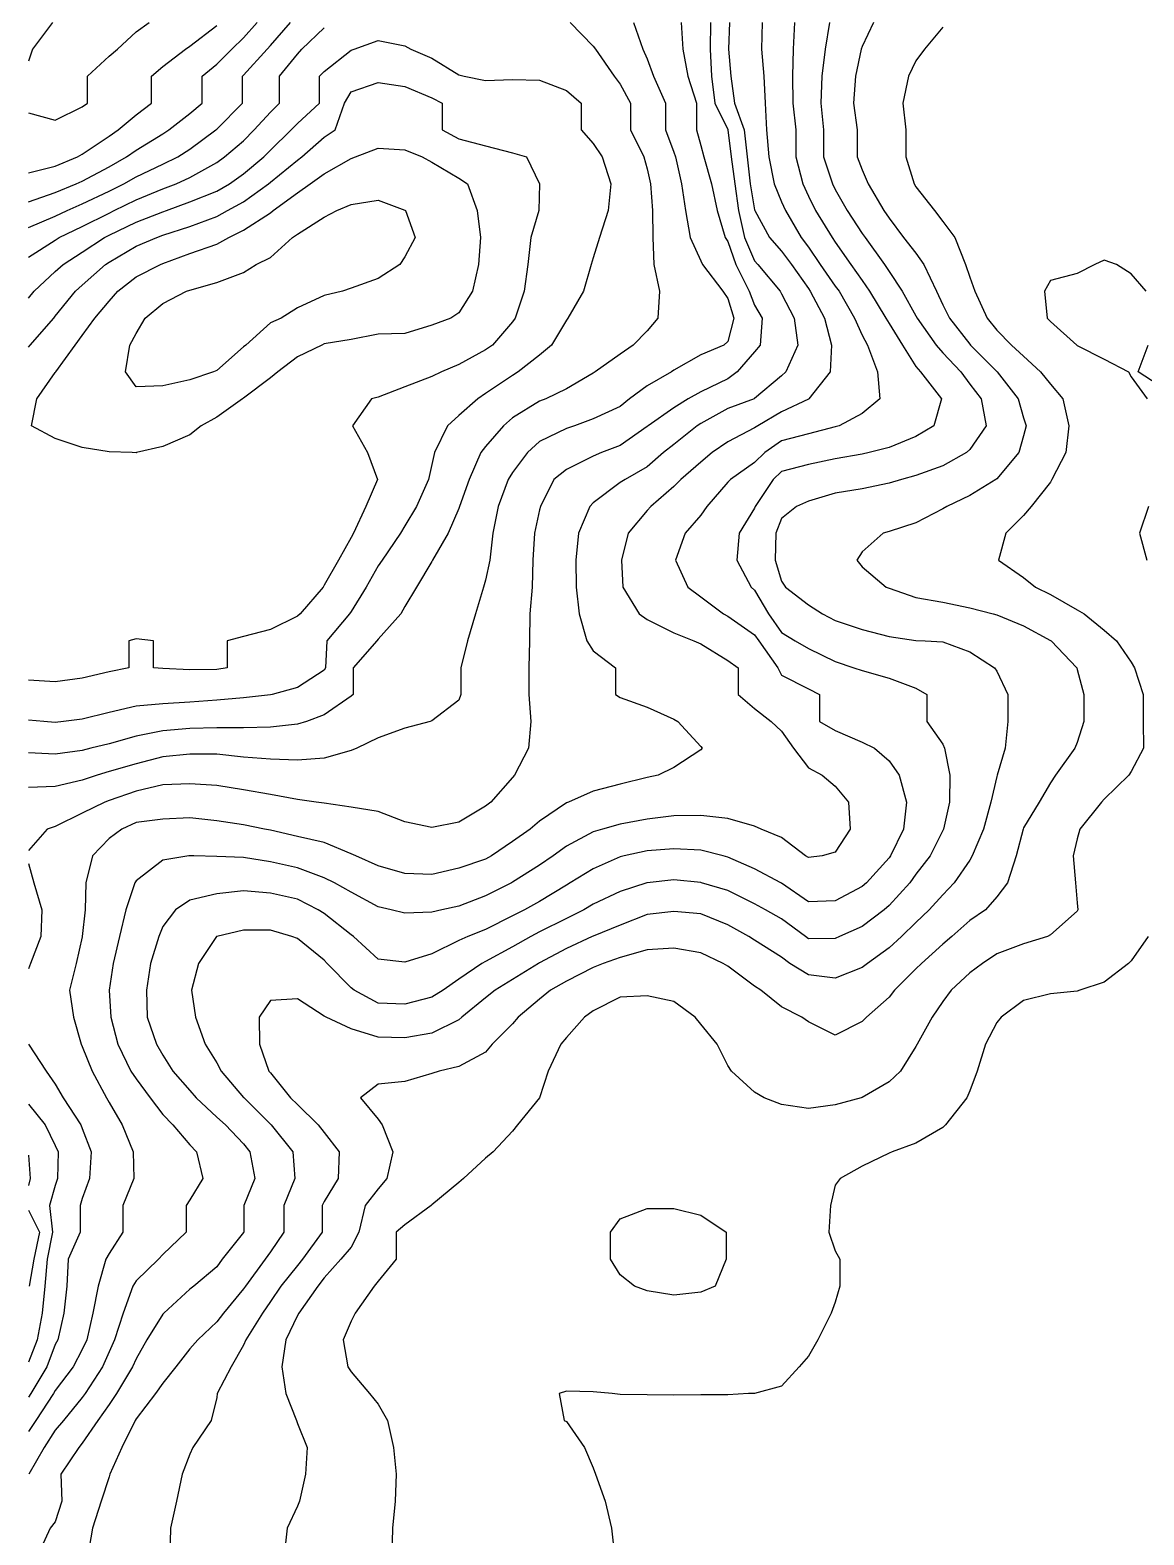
# Model space of a CAD drawing. Header units: inches. Extents: x 450896 to 463247, y 7386701 to 7399440.
# Drawn here: x 455030 to 456243, y 7388398 to 7390037 of the extents above; entities that cross this region are included whole.
import ezdxf

# ---------------------------------------------------------------- set-up
doc = ezdxf.new("R2010")
doc.units = ezdxf.units.IN
doc.header["$MEASUREMENT"] = 0

msp = doc.modelspace()

# ---------------------------------------------------------------- linework, layer by layer
for points, elevation in [([(455618.7, 7390045.5), (455643.7, 7390019.8), (455646.1, 7390016.2), (455666.3, 7389986.9), (455673, 7389978.3), (455684.4, 7389957.6), (455684.4, 7389928.4), (455698.8, 7389899.1), (455702.3, 7389886.2), (455706, 7389869.8), (455708.1, 7389840.5), (455708.7, 7389811.2), (455709.8, 7389781.9), (455716, 7389752.6), (455714, 7389723.4), (455702.3, 7389709.7), (455687.1, 7389694.1), (455673, 7389684.2), (455645.7, 7389664.8), (455643.7, 7389663.6), (455614.4, 7389646.5), (455592, 7389635.5), (455585.1, 7389633), (455555.8, 7389614.8), (455545.8, 7389606.2), (455526.5, 7389583.5), (455521.3, 7389576.9), (455508.7, 7389547.6), (455498, 7389518.3), (455497.2, 7389516), (455485.8, 7389489.1), (455468.7, 7389459.8), (455468, 7389458.3), (455451.2, 7389430.5), (455438.7, 7389409.3), (455434, 7389401.2), (455409.4, 7389373.7), (455408.1, 7389371.9), (455382.2, 7389342.6), (455382.2, 7389313.3), (455380.1, 7389311.5), (455350.8, 7389291.3), (455331.6, 7389284), (455321.5, 7389281), (455292.2, 7389277.9), (455262.9, 7389277.3), (455233.7, 7389277.3), (455204.4, 7389276.5), (455175.1, 7389273.8), (455145.8, 7389267.9), (455116.5, 7389259.8), (455096.5, 7389254.8), (455087.2, 7389252.5), (455057.9, 7389248.6), (455028.6, 7389250)], 220), ([(455028.6, 7389822), (455057.9, 7389834.5), (455070.9, 7389840.5), (455087.2, 7389847.8), (455116.5, 7389861.8), (455132.4, 7389869.8), (455145.8, 7389877.4), (455175.1, 7389891), (455191.4, 7389899.1), (455204.4, 7389907.6), (455232.6, 7389928.4), (455233.7, 7389929.2), (455261.8, 7389957.6), (455261.8, 7389986.9), (455262.9, 7389988.1), (455288.5, 7390016.2), (455292.2, 7390020.4), (455314.1, 7390045.5)], 200), ([(455687.4, 7390045.5), (455697.7, 7390016.2), (455702.3, 7390005.9), (455709.3, 7389986.9), (455722.2, 7389957.6), (455722.2, 7389928.4), (455731.5, 7389904.2), (455733.3, 7389899.1), (455739.9, 7389869.8), (455744, 7389840.5), (455749.4, 7389811.2), (455760.8, 7389785.7), (455762.8, 7389781.9), (455784.7, 7389752.6), (455790.1, 7389744.7), (455796.7, 7389723.4), (455790.1, 7389697.9), (455786, 7389694.1), (455760.8, 7389683.4), (455731.5, 7389666.6), (455728.8, 7389664.8), (455702.3, 7389649.7), (455683.1, 7389635.5), (455673, 7389627.1), (455643.7, 7389613.8), (455623.2, 7389606.2), (455614.4, 7389603.1), (455585.1, 7389588.9), (455572.2, 7389576.9), (455555.8, 7389555.4), (455550.9, 7389547.6), (455540, 7389518.3), (455534.3, 7389489.1), (455531.2, 7389459.8), (455526.5, 7389437.8), (455524.3, 7389430.5), (455515.5, 7389401.2), (455506.9, 7389371.9), (455499.4, 7389342.6), (455499.4, 7389313.3), (455497.2, 7389307.2), (455468, 7389284.7), (455466.1, 7389284), (455438.7, 7389276.7), (455409.4, 7389266.2), (455386.4, 7389254.8), (455380.1, 7389252.3), (455350.8, 7389244.1), (455321.5, 7389241.8), (455292.2, 7389242.9), (455262.9, 7389245.2), (455233.7, 7389248.4), (455204.4, 7389248.4), (455175.1, 7389245.7), (455145.8, 7389237.8), (455116.5, 7389229.4), (455103.4, 7389225.5), (455087.2, 7389220), (455057.9, 7389213.3), (455028.6, 7389212)], 200), ([(455028.6, 7389850.1), (455057.9, 7389860.3), (455080.8, 7389869.8), (455087.2, 7389872.7), (455116.5, 7389888.3), (455135.6, 7389899.1), (455145.8, 7389906.3), (455175.1, 7389924.2), (455181.4, 7389928.4), (455204.4, 7389946.3), (455217.7, 7389957.6), (455217.7, 7389986.9), (455233.7, 7390000.1), (455250.2, 7390016.2), (455262.9, 7390028.7), (455277.8, 7390045.5)], 180), ([(455739.4, 7390045.5), (455741.4, 7390016.2), (455746.7, 7389986.9), (455756.3, 7389957.6), (455756.3, 7389928.4), (455760.8, 7389911.4), (455764.1, 7389899.1), (455772.3, 7389869.8), (455778.5, 7389840.5), (455787.4, 7389811.2), (455790.1, 7389806.7), (455799.1, 7389781.9), (455813.3, 7389752.6), (455819.4, 7389737.6), (455827.5, 7389723.4), (455825.3, 7389694.1), (455819.4, 7389686.8), (455800.5, 7389664.8), (455790.1, 7389657.4), (455760.8, 7389643.1), (455747, 7389635.5), (455731.5, 7389625.7), (455703.4, 7389606.2), (455702.3, 7389605.3), (455673, 7389584.6), (455652.7, 7389576.9), (455643.7, 7389573), (455614.4, 7389558.5), (455600.7, 7389547.6), (455586.1, 7389518.3), (455585.1, 7389514.5), (455579.7, 7389489.1), (455577.8, 7389459.8), (455577.3, 7389430.5), (455574.8, 7389401.2), (455574.1, 7389371.9), (455573.4, 7389342.6), (455573.4, 7389313.3), (455575.8, 7389284), (455573.3, 7389254.8), (455557.9, 7389225.5), (455555.8, 7389223), (455532.1, 7389196.2), (455526.5, 7389191.8), (455497.2, 7389174.3), (455468, 7389168.5), (455438.7, 7389174.9), (455409.4, 7389186), (455380.1, 7389190.6), (455350.8, 7389194.9), (455341.9, 7389196.2), (455321.5, 7389199.1), (455292.2, 7389204.6), (455262.9, 7389209.7), (455233.7, 7389214.3), (455204.4, 7389216.1), (455175.1, 7389215.2), (455145.8, 7389208.2), (455116.5, 7389198), (455111.7, 7389196.2), (455087.2, 7389184), (455057.9, 7389169.7), (455049.1, 7389166.9), (455028.6, 7389143.5)], 180), ([(455771.4, 7390045.5), (455771.1, 7390016.2), (455772.6, 7389986.9), (455776.1, 7389957.6), (455790.1, 7389928.7), (455790.3, 7389928.4), (455793.9, 7389899.1), (455797.7, 7389869.8), (455801.9, 7389840.5), (455808.3, 7389811.2), (455819.4, 7389785.9), (455822.8, 7389781.9), (455847.2, 7389752.6), (455848.7, 7389750), (455862.5, 7389723.4), (455866.5, 7389694.1), (455853.4, 7389664.8), (455848.7, 7389660.5), (455819.4, 7389635.8), (455818.9, 7389635.5), (455790.1, 7389625), (455760.8, 7389608.7), (455757, 7389606.2), (455731.5, 7389585.9), (455720.1, 7389576.9), (455702.3, 7389561.5), (455678.4, 7389547.6), (455673, 7389544.3), (455643.7, 7389522.3), (455640.1, 7389518.3), (455627.8, 7389489.1), (455624.8, 7389459.8), (455625, 7389430.5), (455628.3, 7389401.2), (455636.7, 7389371.9), (455643.7, 7389360.9), (455667.9, 7389342.6), (455667.9, 7389313.3), (455673, 7389310.1), (455702.3, 7389299.7), (455731.5, 7389286.4), (455735.9, 7389284), (455760.8, 7389256.7), (455762.3, 7389254.8), (455760.8, 7389253.2), (455731.5, 7389234), (455714.3, 7389225.5), (455702.3, 7389223), (455673, 7389215.6), (455643.7, 7389208), (455616.6, 7389196.2), (455614.4, 7389195.4), (455585.1, 7389175.6), (455575.1, 7389166.9), (455555.8, 7389153.3), (455533, 7389137.6), (455526.5, 7389134), (455497.2, 7389124.2), (455468, 7389117.5), (455438.7, 7389118.3), (455409.4, 7389126.9), (455385, 7389137.6), (455380.1, 7389139.7), (455350.8, 7389152.4), (455321.5, 7389158.8), (455292.2, 7389165.7), (455285.7, 7389166.9), (455262.9, 7389171.3), (455233.7, 7389175.7), (455204.4, 7389179), (455175.1, 7389177.7), (455145.8, 7389173.9), (455130.2, 7389166.9), (455116.5, 7389156.4), (455098.3, 7389137.6), (455091.1, 7389108.3), (455090.6, 7389079), (455087.3, 7389049.7), (455087.2, 7389049.6), (455080.5, 7389020.5), (455073.5, 7388991.2), (455077.6, 7388961.9), (455086, 7388932.6), (455087.2, 7388929.9), (455098.1, 7388903.3), (455113.6, 7388874), (455116.5, 7388868.9), (455130.9, 7388844.7), (455142.7, 7388815.4), (455143.3, 7388786.2), (455131.5, 7388756.9), (455131.5, 7388727.6), (455116.5, 7388704.6), (455113.1, 7388698.3), (455104.7, 7388669), (455098.9, 7388639.7), (455092.2, 7388610.4), (455087.2, 7388599.9), (455077.4, 7388581.2), (455057.9, 7388555.2), (455056.1, 7388551.9), (455036.8, 7388522.6), (455028.6, 7388510.5)], 160), ([(455054.9, 7390045.5), (455032.9, 7390016.2), (455028.6, 7390003.2)], 140), ([(455028.6, 7389947.1), (455057.9, 7389939.1), (455087.2, 7389953.5), (455092.9, 7389957.6), (455092.9, 7389986.9), (455116.5, 7390008.8), (455125.5, 7390016.2), (455145.8, 7390035.3), (455160.1, 7390045.5)], 140), ([(455028.6, 7389881.5), (455057.9, 7389889.1), (455082.1, 7389899.1), (455087.2, 7389901.9), (455116.5, 7389921.6), (455126.2, 7389928.4), (455145.8, 7389944.8), (455162.6, 7389957.6), (455162.6, 7389986.9), (455175.1, 7389997.4), (455199.8, 7390016.2), (455204.4, 7390019.5), (455233.7, 7390042.2)], 160), ([(455028.6, 7389789.8), (455057.9, 7389808.5), (455062.2, 7389811.2), (455087.2, 7389823.2), (455116.5, 7389837.9), (455121.9, 7389840.5), (455145.8, 7389852.2), (455175.1, 7389864.1), (455189.5, 7389869.8), (455204.4, 7389876.7), (455233.7, 7389892.9), (455242.3, 7389899.1), (455262.9, 7389916.7), (455274.5, 7389928.4), (455292.2, 7389947.7), (455301.9, 7389957.6), (455301.9, 7389986.9), (455321.5, 7390011), (455326.5, 7390016.2), (455350.8, 7390039.7)], 220), ([(455792, 7390045.5), (455791.1, 7390016.2), (455793.4, 7389986.9), (455797.4, 7389957.6), (455808.2, 7389928.4), (455811.2, 7389899.1), (455814.4, 7389869.8), (455819.4, 7389841.4), (455819.7, 7389840.5), (455835.7, 7389811.2), (455848.7, 7389796.4), (455859.4, 7389781.9), (455878, 7389755.5), (455879.9, 7389752.6), (455895.5, 7389723.4), (455903.2, 7389694.1), (455901.8, 7389664.8), (455878.3, 7389635.5), (455878, 7389635.3), (455848.7, 7389621.4), (455822.9, 7389606.2), (455819.4, 7389603.9), (455790.1, 7389588.6), (455773.2, 7389576.9), (455760.8, 7389566.5), (455739.1, 7389547.6), (455731.5, 7389539.9), (455706.3, 7389518.3), (455702.3, 7389513.8), (455681.7, 7389489.1), (455674.5, 7389459.8), (455675.9, 7389430.5), (455693.6, 7389401.2), (455702.3, 7389395), (455731.5, 7389380.5), (455753.2, 7389371.9), (455760.8, 7389368.7), (455790.1, 7389350.4), (455801.4, 7389342.6), (455801.4, 7389313.3), (455819.4, 7389298.2), (455837.5, 7389284), (455848.7, 7389273.4), (455861.8, 7389254.8), (455878, 7389233.6), (455892.9, 7389225.5), (455907.3, 7389213.7), (455921.8, 7389196.2), (455923.5, 7389166.9), (455907.3, 7389141.6), (455892.8, 7389137.6), (455878, 7389135.8), (455875, 7389137.6), (455848.7, 7389157.7), (455826.5, 7389166.9), (455819.4, 7389170), (455790.1, 7389178.3), (455760.8, 7389181.8), (455731.5, 7389181.1), (455702.3, 7389177.6), (455673, 7389172.3), (455653.8, 7389166.9), (455643.7, 7389163.8), (455614.4, 7389148.4), (455600.1, 7389137.6), (455585.1, 7389127.6), (455555.8, 7389108.9), (455554.8, 7389108.3), (455526.5, 7389094.1), (455497.2, 7389083), (455478.8, 7389079), (455468, 7389076.5), (455438.7, 7389075.4), (455423.6, 7389079), (455409.4, 7389082), (455380.1, 7389098.2), (455361.9, 7389108.3), (455350.8, 7389113.9), (455321.5, 7389124.7), (455292.2, 7389131.2), (455262.9, 7389135.8), (455233.7, 7389137), (455208.8, 7389137.6), (455204.4, 7389137.7), (455203.4, 7389137.6), (455175.1, 7389132.8), (455145.8, 7389110.5), (455144.5, 7389108.3), (455134.8, 7389079), (455127.7, 7389049.7), (455120.8, 7389020.5), (455116.6, 7388991.2), (455118.2, 7388961.9), (455126, 7388932.6), (455140.2, 7388903.3), (455145.8, 7388894.7), (455161.3, 7388874), (455175.1, 7388856), (455185.8, 7388844.7), (455204.4, 7388823), (455211.8, 7388815.4), (455218.5, 7388786.2), (455204.4, 7388763), (455200.4, 7388756.9), (455200.4, 7388727.6), (455175.1, 7388703.3), (455170.4, 7388698.3), (455145.8, 7388674.8), (455142.3, 7388669), (455131.8, 7388639.7), (455122.4, 7388610.4), (455116.5, 7388597.4), (455109.4, 7388581.2), (455090.4, 7388551.9), (455087.2, 7388547.5), (455066.7, 7388522.6), (455057.9, 7388512), (455045.9, 7388493.3), (455029.2, 7388464)], 140), ([(455827.5, 7390045.5), (455827, 7390016.2), (455829.4, 7389986.9), (455830.9, 7389957.6), (455832.5, 7389928.4), (455835, 7389899.1), (455840.6, 7389869.8), (455848.7, 7389850.1), (455852.9, 7389840.5), (455870.2, 7389811.2), (455878, 7389800.6), (455890.9, 7389781.9), (455907.3, 7389758.3), (455911.4, 7389752.6), (455928, 7389723.4), (455936.6, 7389705), (455942.5, 7389694.1), (455953.4, 7389664.8), (455955.6, 7389635.5), (455936.6, 7389619.5), (455911.6, 7389606.2), (455907.3, 7389604.9), (455878, 7389597.4), (455848.7, 7389589.7), (455830.7, 7389576.9), (455819.4, 7389566), (455793.2, 7389547.6), (455790.1, 7389544.7), (455767.4, 7389518.3), (455760.8, 7389508.6), (455743.8, 7389489.1), (455733.3, 7389459.8), (455746.7, 7389430.5), (455760.8, 7389419.8), (455785.5, 7389401.2), (455790.1, 7389398.6), (455819.4, 7389378.4), (455824, 7389371.9), (455844.6, 7389342.6), (455848.7, 7389334.4), (455878, 7389319.6), (455890.1, 7389313.3), (455890.1, 7389284), (455907.3, 7389274.2), (455936.6, 7389261.6), (455949.8, 7389254.8), (455965.8, 7389241.3), (455976.9, 7389225.5), (455984.7, 7389196.2), (455981.4, 7389166.9), (455967.2, 7389137.6), (455965.8, 7389135.7), (455941.1, 7389108.3), (455936.6, 7389104.4), (455907.3, 7389088.6), (455878, 7389087.5), (455848.7, 7389107.8), (455847.8, 7389108.3), (455819.4, 7389123.5), (455790.1, 7389136.4), (455785.3, 7389137.6), (455760.8, 7389143.7), (455731.5, 7389145.2), (455702.3, 7389143), (455677.2, 7389137.6), (455673, 7389136.6), (455643.7, 7389123.6), (455618.7, 7389108.3), (455614.4, 7389105.8), (455585.1, 7389088.1), (455568.8, 7389079), (455555.8, 7389072.5), (455526.5, 7389057.6), (455507, 7389049.7), (455497.2, 7389045.6), (455468, 7389031.1), (455438.7, 7389021.9), (455409.4, 7389025.3), (455382.6, 7389049.7), (455380.1, 7389051.7), (455350.8, 7389074.8), (455344.1, 7389079), (455321.5, 7389090.5), (455292.2, 7389097.2), (455262.9, 7389099.6), (455233.7, 7389096.4), (455204.4, 7389089.3), (455188.8, 7389079), (455175.1, 7389060.8), (455170.5, 7389049.7), (455161.5, 7389020.5), (455157.3, 7388991.2), (455158, 7388961.9), (455168.2, 7388932.6), (455175.1, 7388920.4), (455185.8, 7388903.3), (455204.4, 7388882), (455211.4, 7388874), (455233.7, 7388853.2), (455243.1, 7388844.7), (455262.9, 7388823.9), (455269.8, 7388815.4), (455275.1, 7388786.2), (455263.1, 7388756.9), (455263.1, 7388727.6), (455262.9, 7388727.3), (455239.7, 7388698.3), (455233.7, 7388690.1), (455208.9, 7388669), (455204.4, 7388665.6), (455176.2, 7388639.7), (455175.1, 7388638.6), (455157.5, 7388610.4), (455145.8, 7388589.9), (455142, 7388581.2), (455124.4, 7388551.9), (455116.5, 7388540.1), (455104.3, 7388522.6), (455087.2, 7388497.9), (455083.5, 7388493.3), (455064, 7388464), (455065, 7388434.7), (455057.9, 7388412.2), (455052.2, 7388405.4), (455039, 7388376.1)], 120), ([(455863, 7390045.5), (455861.3, 7390016.2), (455860.6, 7389986.9), (455861.1, 7389957.6), (455864.3, 7389928.4), (455864.3, 7389899.1), (455871.9, 7389869.8), (455878, 7389856.4), (455885.6, 7389840.5), (455903.7, 7389811.2), (455907.3, 7389806), (455924.2, 7389781.9), (455936.6, 7389764.4), (455944.6, 7389752.6), (455962.4, 7389723.4), (455965.8, 7389717.4), (455980.3, 7389694.1), (455995.1, 7389670.7), (456000, 7389664.8), (456023, 7389635.5), (456014.5, 7389606.2), (455995.1, 7389594.3), (455965.8, 7389582.5), (455944.3, 7389576.9), (455936.6, 7389575.3), (455907.3, 7389570), (455878, 7389564), (455848.7, 7389556.4), (455839.7, 7389547.6), (455820.1, 7389518.3), (455819.4, 7389516.4), (455802.7, 7389489.1), (455800.1, 7389459.8), (455815.6, 7389430.5), (455819.4, 7389427), (455834.7, 7389401.2), (455848.7, 7389381), (455863.7, 7389371.9), (455878, 7389363.7), (455907.3, 7389349.5), (455927.6, 7389342.6), (455936.6, 7389339.5), (455965.8, 7389331.2), (455995.1, 7389320.5), (456006.9, 7389313.3), (456006.9, 7389284), (456024.4, 7389259.3), (456026.3, 7389254.8), (456032, 7389225.5), (456031.7, 7389196.2), (456025.1, 7389166.9), (456024.4, 7389165.3), (456010.6, 7389137.6), (455995.1, 7389117.7), (455988.4, 7389108.3), (455965.8, 7389083.5), (455960.6, 7389079), (455936.6, 7389060.9), (455912, 7389049.7), (455907.3, 7389047.6), (455878, 7389047.2), (455874.8, 7389049.7), (455848.7, 7389069.2), (455831.3, 7389079), (455819.4, 7389085.4), (455790.1, 7389099.9), (455761.4, 7389108.3), (455760.8, 7389108.5), (455731.5, 7389111.5), (455702.3, 7389108.4), (455701.9, 7389108.3), (455673, 7389099), (455643.7, 7389085), (455633.4, 7389079), (455614.4, 7389069.5), (455585.1, 7389054.8), (455575.7, 7389049.7), (455555.8, 7389038.5), (455526.5, 7389022.5), (455522.4, 7389020.5), (455497.2, 7389003.5), (455480.3, 7388991.2), (455468, 7388983.8), (455438.7, 7388976.1), (455409.4, 7388977.2), (455383.3, 7388991.2), (455380.1, 7388993.9), (455354.1, 7389020.5), (455350.8, 7389024), (455321.5, 7389047.5), (455315.5, 7389049.7), (455292.2, 7389056.6), (455262.9, 7389056.8), (455233.7, 7389049.9), (455233.5, 7389049.7), (455213.7, 7389020.5), (455206.1, 7388991.2), (455210.4, 7388961.9), (455221.2, 7388932.6), (455233.7, 7388912.3), (455238.4, 7388903.3), (455262.9, 7388874.6), (455263.4, 7388874), (455292.2, 7388845.4), (455292.9, 7388844.7), (455316.5, 7388815.4), (455318.7, 7388786.2), (455306.8, 7388756.9), (455306.8, 7388727.6), (455292.2, 7388706.5), (455286.5, 7388698.3), (455264.9, 7388669), (455262.9, 7388666.1), (455240.9, 7388639.7), (455233.7, 7388630), (455213.2, 7388610.4), (455204.4, 7388600.6), (455189.3, 7388581.2), (455175.1, 7388563.2), (455166.9, 7388551.9), (455145.8, 7388524.4), (455144.7, 7388522.6), (455130.3, 7388493.3), (455117.4, 7388464), (455116.5, 7388461.2), (455107.7, 7388434.7), (455098.4, 7388405.4), (455093.4, 7388376.1)], 100), ([(455900.9, 7390045.5), (455896.3, 7390016.2), (455892.5, 7389986.9), (455891.4, 7389957.6), (455894.4, 7389928.4), (455894.4, 7389899.1), (455904.1, 7389869.8), (455907.3, 7389863.4), (455920.3, 7389840.5), (455936.6, 7389815.6), (455939.7, 7389811.2), (455960.7, 7389781.9), (455965.8, 7389774.2), (455980.1, 7389752.6), (455995.1, 7389725.9), (455996.5, 7389723.4), (456017.2, 7389694.1), (456024.4, 7389685.7), (456043.8, 7389664.8), (456053.7, 7389651.5), (456066, 7389635.5), (456071.6, 7389606.2), (456053.7, 7389580.4), (456050.1, 7389576.9), (456024.4, 7389562.5), (455995.1, 7389552), (455979.2, 7389547.6), (455965.8, 7389543.6), (455936.6, 7389537.3), (455907.3, 7389532.8), (455878, 7389524), (455864.9, 7389518.3), (455848.7, 7389505), (455842.6, 7389489.1), (455841.7, 7389459.8), (455848.7, 7389436.8), (455853, 7389430.5), (455878, 7389411.2), (455893.2, 7389401.2), (455907.3, 7389394.2), (455936.6, 7389384.1), (455965.8, 7389376.7), (455995.1, 7389372.3), (456005.2, 7389371.9), (456024.4, 7389370.9), (456053.7, 7389359.8), (456080.7, 7389342.6), (456083, 7389338.7), (456095.3, 7389313.3), (456095.3, 7389284), (456092.3, 7389254.8), (456083.4, 7389225.5), (456083, 7389224.2), (456076.6, 7389196.2), (456068.5, 7389166.9), (456056.4, 7389137.6), (456053.7, 7389133.1), (456036.7, 7389108.3), (456024.4, 7389095.2), (456009.6, 7389079), (455995.1, 7389064.9), (455979.4, 7389049.7), (455965.8, 7389037.4), (455942.2, 7389020.5), (455936.6, 7389016.2), (455907.3, 7389004.3), (455878, 7389007.9), (455857.7, 7389020.5), (455848.7, 7389027.3), (455819.4, 7389045.8), (455813.1, 7389049.7), (455790.1, 7389062.4), (455760.8, 7389074.4), (455731.5, 7389077.1), (455702.3, 7389073.9), (455673, 7389062.2), (455643.7, 7389050.3), (455642.4, 7389049.7), (455614.4, 7389036.7), (455585.1, 7389021.2), (455583.9, 7389020.5), (455555.8, 7389002.9), (455536.9, 7388991.2), (455526.5, 7388983.2), (455500.7, 7388961.9), (455497.2, 7388959), (455468, 7388944.7), (455438.7, 7388939.5), (455409.4, 7388940), (455380.1, 7388949.3), (455352.7, 7388961.9), (455350.8, 7388963), (455321.5, 7388981.9), (455292.2, 7388980.2), (455280, 7388961.9), (455280.4, 7388932.6), (455290.5, 7388903.3), (455292.2, 7388901.2), (455314.2, 7388874), (455321.5, 7388866.7), (455344.2, 7388844.7), (455350.8, 7388836.4), (455366.9, 7388815.4), (455365.9, 7388786.2), (455350.8, 7388761.3), (455348.5, 7388756.9), (455348.5, 7388727.6), (455327, 7388698.3), (455321.5, 7388691.5), (455303.5, 7388669), (455292.2, 7388652.3), (455283.7, 7388639.7), (455265.3, 7388610.4), (455262.9, 7388604.6), (455249.4, 7388581.2), (455234.3, 7388551.9), (455233.7, 7388547.6), (455227.8, 7388522.6), (455207.6, 7388493.3), (455204.4, 7388486.1), (455196.2, 7388464), (455189.9, 7388434.7), (455183.2, 7388405.4), (455182.7, 7388376.1)], 80), ([(455948.8, 7390045.5), (455936.6, 7390019.2), (455935.6, 7390016.2), (455929.2, 7389986.9), (455927.2, 7389957.6), (455931, 7389928.4), (455931, 7389899.1), (455936.6, 7389885), (455943.2, 7389869.8), (455960.2, 7389840.5), (455965.8, 7389832.3), (455981.7, 7389811.2), (455995.1, 7389794.1), (456003.7, 7389781.9), (456017.4, 7389752.6), (456024.4, 7389737.9), (456031.6, 7389723.4), (456053.7, 7389695), (456054.5, 7389694.1), (456083, 7389665.3), (456083.6, 7389664.8), (456106.4, 7389635.5), (456112.3, 7389614.9), (456115.1, 7389606.2), (456112.3, 7389595.1), (456107.1, 7389576.9), (456083, 7389548.2), (456082.2, 7389547.6), (456053.7, 7389530.2), (456028.8, 7389518.3), (456024.4, 7389515.5), (455995.1, 7389500.5), (455965.8, 7389491.1), (455959.5, 7389489.1), (455936.6, 7389468.7), (455930.7, 7389459.8), (455936.6, 7389452.5), (455962.5, 7389430.5), (455965.8, 7389429.3), (455995.1, 7389419.2), (456024.4, 7389414), (456053.7, 7389408), (456079, 7389401.2), (456083, 7389400.2), (456112.3, 7389388.3), (456141.6, 7389372.3), (456142.2, 7389371.9), (456170.2, 7389342.6), (456170.8, 7389340.7), (456178, 7389313.3), (456178, 7389284), (456170.8, 7389261.1), (456168.2, 7389254.8), (456147.1, 7389225.5), (456141.6, 7389217.2), (456129.2, 7389196.2), (456112.3, 7389168.1), (456111.7, 7389166.9), (456104.2, 7389137.6), (456094.6, 7389108.3), (456083, 7389092.9), (456070.7, 7389079), (456053.7, 7389067.3), (456034.1, 7389049.7), (456024.4, 7389041.6), (456001.1, 7389020.5), (455995.1, 7389014.5), (455971.8, 7388991.2), (455965.8, 7388983.7), (455941.1, 7388961.9), (455936.6, 7388957.2), (455907.3, 7388942.2), (455878, 7388956.9), (455870.7, 7388961.9), (455848.7, 7388973.2), (455826, 7388991.2), (455819.4, 7388995.7), (455790.1, 7389017.6), (455785.2, 7389020.5), (455760.8, 7389031.9), (455731.5, 7389037.2), (455702.3, 7389035.2), (455673, 7389027), (455654.5, 7389020.5), (455643.7, 7389016.2), (455614.4, 7389001.1), (455597.1, 7388991.2), (455585.1, 7388981.5), (455562.1, 7388961.9), (455555.8, 7388954.6), (455533.8, 7388932.6), (455526.5, 7388924), (455497.2, 7388908.3), (455475.9, 7388903.3), (455468, 7388900.5), (455438.7, 7388891.8), (455409.4, 7388888.9), (455390.4, 7388874), (455409.4, 7388851), (455413.7, 7388844.7), (455425.3, 7388815.4), (455418.8, 7388786.2), (455409.4, 7388775.1), (455395.5, 7388756.9), (455388.3, 7388727.6), (455380.1, 7388711.4), (455369, 7388698.3), (455350.8, 7388677.9), (455343.7, 7388669), (455323.1, 7388639.7), (455321.5, 7388636.9), (455308.8, 7388610.4), (455304.7, 7388581.2), (455309, 7388551.9), (455320.5, 7388522.6), (455321.5, 7388519.5), (455332.1, 7388493.3), (455330.4, 7388464), (455323.7, 7388434.7), (455321.5, 7388429.4), (455310.5, 7388405.4), (455307.2, 7388376.1)], 60), ([(456024.4, 7390040.4), (456004.3, 7390016.2), (455995.1, 7390003.7), (455987.1, 7389986.9), (455980.8, 7389957.6), (455984.1, 7389928.4), (455984.1, 7389899.1), (455993.1, 7389869.8), (455995.1, 7389866.5), (456015.3, 7389840.5), (456024.4, 7389828.5), (456037.5, 7389811.2), (456049, 7389781.9), (456053.7, 7389768.2), (456059.2, 7389752.6), (456072.5, 7389723.4), (456083, 7389710.4), (456099.2, 7389694.1), (456112.3, 7389681.9), (456130.6, 7389664.8), (456141.6, 7389651.6), (456155.2, 7389635.5), (456161.5, 7389606.2), (456158.3, 7389576.9), (456143.2, 7389547.6), (456141.6, 7389544.8), (456120.5, 7389518.3), (456112.3, 7389508.3), (456093, 7389489.1), (456085.1, 7389459.8), (456112.3, 7389440.8), (456125.3, 7389430.5), (456141.6, 7389422.3), (456170.8, 7389405.8), (456178.2, 7389401.2), (456200.1, 7389383.6), (456213.3, 7389371.9), (456229.4, 7389348.6), (456232.9, 7389342.6), (456242.6, 7389313.3), (456242.6, 7389284), (456243, 7389254.8), (456229.4, 7389229.5), (456226.9, 7389225.5), (456200.1, 7389199.5), (456197.2, 7389196.2), (456173.7, 7389166.9), (456170.8, 7389156.3), (456166.4, 7389137.6), (456168.8, 7389108.3), (456170.8, 7389086.5), (456171.5, 7389079), (456170.8, 7389077.5), (456141.6, 7389051.6), (456138.3, 7389049.7), (456112.3, 7389041.7), (456083, 7389031.1), (456067.6, 7389020.5), (456053.7, 7389010.1), (456033.3, 7388991.2), (456024.4, 7388979.1), (456012.7, 7388961.9), (455996.3, 7388932.6), (455995.1, 7388930), (455978.4, 7388903.3), (455965.8, 7388891.7), (455936.6, 7388874.4), (455935.3, 7388874), (455907.3, 7388866.4), (455878, 7388862.3), (455848.7, 7388866.7), (455829.8, 7388874), (455819.4, 7388880.2), (455794.1, 7388903.3), (455790.1, 7388909.2), (455778.6, 7388932.6), (455760.8, 7388954.5), (455754.8, 7388961.9), (455731.5, 7388979.1), (455702.3, 7388985.2), (455673, 7388983.9), (455643.7, 7388968.8), (455634, 7388961.9), (455614.4, 7388939.7), (455608.5, 7388932.6), (455594.6, 7388903.3), (455585.1, 7388874.1), (455585.1, 7388874), (455561.2, 7388844.7), (455555.8, 7388837.9), (455534.8, 7388815.4), (455526.5, 7388808.3), (455502.3, 7388786.2), (455497.2, 7388781.9), (455468, 7388757.5), (455467.3, 7388756.9), (455438.7, 7388735.8), (455429.1, 7388727.6), (455429.1, 7388698.3), (455409.4, 7388674.5), (455405.2, 7388669), (455384.5, 7388639.7), (455380.1, 7388631), (455371.4, 7388610.4), (455376.6, 7388581.2), (455380.1, 7388575.7), (455400.1, 7388551.9), (455409.4, 7388540.3), (455419.8, 7388522.6), (455426.3, 7388493.3), (455429.2, 7388464), (455428, 7388434.7), (455425.1, 7388405.4), (455424.3, 7388376.1)], 40), ([(455028.6, 7389745.2), (455034.9, 7389752.6), (455057.9, 7389774.1), (455066.5, 7389781.9), (455087.2, 7389795.4), (455111.6, 7389811.2), (455116.5, 7389813.7), (455145.8, 7389827.8), (455175.1, 7389839.1), (455179, 7389840.5), (455204.4, 7389849.9), (455233.7, 7389861.7), (455247.7, 7389869.8), (455262.9, 7389880.6), (455285, 7389899.1), (455292.2, 7389906.4), (455314.7, 7389928.4), (455321.5, 7389935.4), (455345.7, 7389957.6), (455345.7, 7389986.9), (455350.8, 7389992.2), (455380.1, 7390015.2), (455383.3, 7390016.2), (455409.4, 7390025.9), (455438.7, 7390019.9), (455445.1, 7390016.2), (455468, 7390006.4), (455497.2, 7389988.3), (455503, 7389986.9), (455526.5, 7389982.4), (455555.8, 7389983.3), (455585.1, 7389982.6), (455614.4, 7389971.4), (455630.7, 7389957.6), (455630.7, 7389928.4), (455643.7, 7389913.8), (455653.4, 7389899.1), (455662.8, 7389869.8), (455660.1, 7389840.5), (455650.4, 7389811.2), (455643.7, 7389789), (455641.5, 7389781.9), (455633.2, 7389752.6), (455616.1, 7389723.4), (455614.4, 7389721.3), (455598.1, 7389694.1), (455585.1, 7389682.9), (455562, 7389664.8), (455555.8, 7389660.9), (455526.5, 7389641.3), (455517.9, 7389635.5), (455497.2, 7389617.2), (455484.9, 7389606.2), (455471, 7389576.9), (455468, 7389563.9), (455464.2, 7389547.6), (455451.1, 7389518.3), (455438.7, 7389497.2), (455433.9, 7389489.1), (455413.7, 7389459.8), (455409.4, 7389453.6), (455396.4, 7389430.5), (455380.1, 7389404), (455378.2, 7389401.2), (455353.6, 7389371.9), (455352.3, 7389342.6), (455350.8, 7389340), (455321.5, 7389321), (455294.2, 7389313.3), (455292.2, 7389312.9), (455262.9, 7389309.8), (455233.7, 7389307.2), (455204.4, 7389305.1), (455175.1, 7389303.2), (455145.8, 7389300.8), (455116.5, 7389293.8), (455087.2, 7389286.4), (455066.8, 7389284), (455057.9, 7389283.1), (455045.5, 7389284), (455028.6, 7389285.4)], 240), ([(455028.6, 7389691.7), (455030.7, 7389694.1), (455056.2, 7389723.4), (455057.9, 7389725.4), (455079.9, 7389752.6), (455087.2, 7389759.4), (455112.6, 7389781.9), (455116.5, 7389784.5), (455145.8, 7389801.7), (455168.6, 7389811.2), (455175.1, 7389813.6), (455204.4, 7389823.3), (455233.7, 7389834), (455245.4, 7389840.5), (455262.9, 7389850.1), (455290, 7389869.8), (455292.2, 7389871.6), (455321.5, 7389895.4), (455326.5, 7389899.1), (455350.8, 7389920.6), (455362.5, 7389928.4), (455372.9, 7389957.6), (455380.1, 7389970), (455409.4, 7389980), (455438.7, 7389975.7), (455468, 7389963.3), (455479, 7389957.6), (455479, 7389928.4), (455497.2, 7389918.7), (455526.5, 7389910.9), (455555.8, 7389903.3), (455570.9, 7389899.1), (455585, 7389869.8), (455584.3, 7389840.5), (455575.7, 7389811.2), (455572.6, 7389781.9), (455568.5, 7389752.6), (455558.7, 7389723.4), (455555.8, 7389719.4), (455533.9, 7389694.1), (455526.5, 7389688.8), (455497.2, 7389672.9), (455478.3, 7389664.8), (455468, 7389659.8), (455438.7, 7389648.4), (455409.4, 7389637.4), (455402.2, 7389635.5), (455381.4, 7389606.2), (455397.9, 7389576.9), (455408.7, 7389547.6), (455396.2, 7389518.3), (455382.8, 7389489.1), (455380.1, 7389484.4), (455366.2, 7389459.8), (455350.8, 7389432.4), (455349.6, 7389430.5), (455324.4, 7389401.2), (455321.5, 7389398.8), (455292.2, 7389384.1), (455262.9, 7389376.5), (455245.1, 7389371.9), (455245.1, 7389342.6), (455233.7, 7389340.5), (455204.4, 7389340.3), (455175.1, 7389341.9), (455165, 7389342.6), (455165, 7389371.9), (455145.8, 7389374.1), (455138.1, 7389371.9), (455138.1, 7389342.6), (455116.5, 7389338.2), (455087.2, 7389331.4), (455057.9, 7389327.2), (455028.6, 7389329.1)], 260), ([(455146.4, 7389576.9), (455145.8, 7389576.8), (455141.7, 7389576.9), (455116.5, 7389577.8), (455087.2, 7389582.5), (455057.9, 7389592.3), (455032, 7389606.2), (455037.8, 7389635.5), (455057.9, 7389664), (455058.4, 7389664.8), (455079.6, 7389694.1), (455087.2, 7389704.5), (455101.1, 7389723.4), (455116.5, 7389741.7), (455126, 7389752.6), (455145.8, 7389768.4), (455172.4, 7389781.9), (455175.1, 7389783), (455204.4, 7389793.7), (455233.7, 7389804), (455247, 7389811.2), (455262.9, 7389819.3), (455292.2, 7389838.2), (455295.3, 7389840.5), (455321.5, 7389860), (455335.5, 7389869.8), (455350.8, 7389880.5), (455380.1, 7389897.2), (455384.7, 7389899.1), (455409.4, 7389908.4), (455438.7, 7389906.7), (455457.5, 7389899.1), (455468, 7389893.3), (455497.2, 7389876), (455506.8, 7389869.8), (455517.4, 7389840.5), (455520.9, 7389811.2), (455518.6, 7389781.9), (455512.3, 7389752.6), (455497.2, 7389729.2), (455488.5, 7389723.4), (455468, 7389715.7), (455438.7, 7389706.7), (455409.4, 7389705.8), (455380.1, 7389700.3), (455350.8, 7389695.3), (455348.1, 7389694.1), (455321.5, 7389681.2), (455300.3, 7389664.8), (455292.2, 7389658.2), (455262.9, 7389636.3), (455261.9, 7389635.5), (455233.7, 7389615.7), (455216.9, 7389606.2), (455204.4, 7389596.4), (455175.1, 7389583.7), (455146.4, 7389576.9)], 280), ([(455230.2, 7389664.8), (455204.4, 7389656.3), (455175.1, 7389649.5), (455145.8, 7389648.7), (455134.2, 7389664.8), (455138.9, 7389694.1), (455145.8, 7389706.8), (455155.9, 7389723.4), (455175.1, 7389739.2), (455200.6, 7389752.6), (455204.4, 7389754), (455233.7, 7389762.1), (455262.9, 7389773.2), (455276.5, 7389781.9), (455292.2, 7389789.6), (455316.2, 7389811.2), (455321.5, 7389814.8), (455350.8, 7389833.2), (455364.5, 7389840.5), (455380.1, 7389847), (455409.4, 7389851.8), (455438.7, 7389840.9), (455439.1, 7389840.5), (455449.9, 7389811.2), (455438.7, 7389790.1), (455433.1, 7389781.9), (455409.4, 7389766.5), (455380.1, 7389755.9), (455370.7, 7389752.6), (455350.8, 7389747.9), (455321.5, 7389734.6), (455303.7, 7389723.4), (455292.2, 7389718.1), (455265.4, 7389694.1), (455262.9, 7389692.1), (455233.7, 7389666.2), (455230.2, 7389664.8)], 300), ([(456245.8, 7389752.6), (456229.4, 7389771.7), (456213.4, 7389781.9), (456200.1, 7389786.5), (456189.8, 7389781.9), (456170.8, 7389772), (456141.6, 7389764.5), (456135.2, 7389752.6), (456137.9, 7389723.4), (456141.6, 7389719.6), (456170.4, 7389694.1), (456170.8, 7389693.7), (456200.1, 7389678.7), (456226.4, 7389664.8), (456229.4, 7389659.4), (456246.8, 7389635.5)], 20), ([(456258.7, 7389650.8), (456237.1, 7389664.8), (456247.8, 7389694.1)], 20), ([(456248.3, 7389518.3), (456238.7, 7389489.1), (456246.6, 7389459.8)], 20), ([(455028.6, 7389129.5), (455034.4, 7389108.3), (455043.1, 7389079), (455042.2, 7389049.7), (455030.8, 7389020.5), (455028.6, 7389014.7)], 180), ([(456248, 7389049.7), (456229.4, 7389023.4), (456226.7, 7389020.5), (456200.1, 7389000), (456173.4, 7388991.2), (456170.8, 7388990.3), (456141.6, 7388987.4), (456112.3, 7388980), (456087.8, 7388961.9), (456083, 7388956), (456071, 7388932.6), (456061.9, 7388903.3), (456053.7, 7388881.8), (456050.5, 7388874), (456027.3, 7388844.7), (456024.4, 7388841.9), (455995.1, 7388824.7), (455969.2, 7388815.4), (455965.8, 7388813.8), (455936.6, 7388799.6), (455912.7, 7388786.2), (455907.3, 7388779.1), (455902.2, 7388756.9), (455900.1, 7388727.6), (455907.3, 7388707.4), (455912.2, 7388698.3), (455912.2, 7388669), (455907.3, 7388651.7), (455902.7, 7388639.7), (455888.4, 7388610.4), (455878, 7388592.8), (455868.1, 7388581.2), (455848.7, 7388560.1), (455819.4, 7388552.2), (455812.8, 7388551.9), (455790.1, 7388550.4), (455760.8, 7388550.4), (455731.5, 7388550.2), (455702.3, 7388550.6), (455673, 7388551), (455664.3, 7388551.9), (455643.7, 7388553.8), (455614.4, 7388554.6), (455606.4, 7388551.9), (455612, 7388522.6), (455614.4, 7388521.5), (455634.3, 7388493.3), (455643.7, 7388471.2), (455646.2, 7388464), (455656.8, 7388434.7), (455663.7, 7388405.4), (455667, 7388376.1)], 20), ([(455028.7, 7388932.6), (455047.9, 7388903.3), (455057.9, 7388888.8), (455066.6, 7388874), (455085.7, 7388844.7), (455087.2, 7388840.8), (455097, 7388815.4), (455095.3, 7388786.2), (455087.2, 7388764.3), (455085, 7388756.9), (455085, 7388727.6), (455072, 7388698.3), (455070.3, 7388669), (455067.1, 7388639.7), (455060.7, 7388610.4), (455057.9, 7388605.3), (455048.8, 7388581.2), (455031.4, 7388551.9), (455028.6, 7388547.9)], 180), ([(455028.6, 7388867.3), (455047, 7388844.7), (455057.9, 7388822.3), (455061, 7388815.4), (455060.4, 7388786.2), (455057.9, 7388778.7), (455051.6, 7388756.9), (455054.8, 7388727.6), (455049.2, 7388698.3), (455046.6, 7388669), (455043.7, 7388639.7), (455038.2, 7388610.4), (455028.6, 7388586.1)], 200), ([(455028.6, 7388811.6), (455030.6, 7388786.2), (455028.6, 7388778.5)], 220), ([(455028.6, 7388751.6), (455040.8, 7388727.6), (455034.7, 7388698.3), (455029.3, 7388669)], 220), ([(455776.4, 7388669), (455760.8, 7388662.3), (455731.5, 7388659.3), (455702.3, 7388663.9), (455688.7, 7388669), (455673, 7388681.4), (455662.3, 7388698.3), (455662.3, 7388727.6), (455673, 7388742.2), (455702.3, 7388753.7), (455731.5, 7388753.4), (455760.8, 7388746.3), (455788.5, 7388727.6), (455788.5, 7388698.3), (455776.4, 7388669)], 40)]:
    msp.add_lwpolyline(points, dxfattribs=dict(elevation=elevation))

doc.saveas('drawing.dxf')
